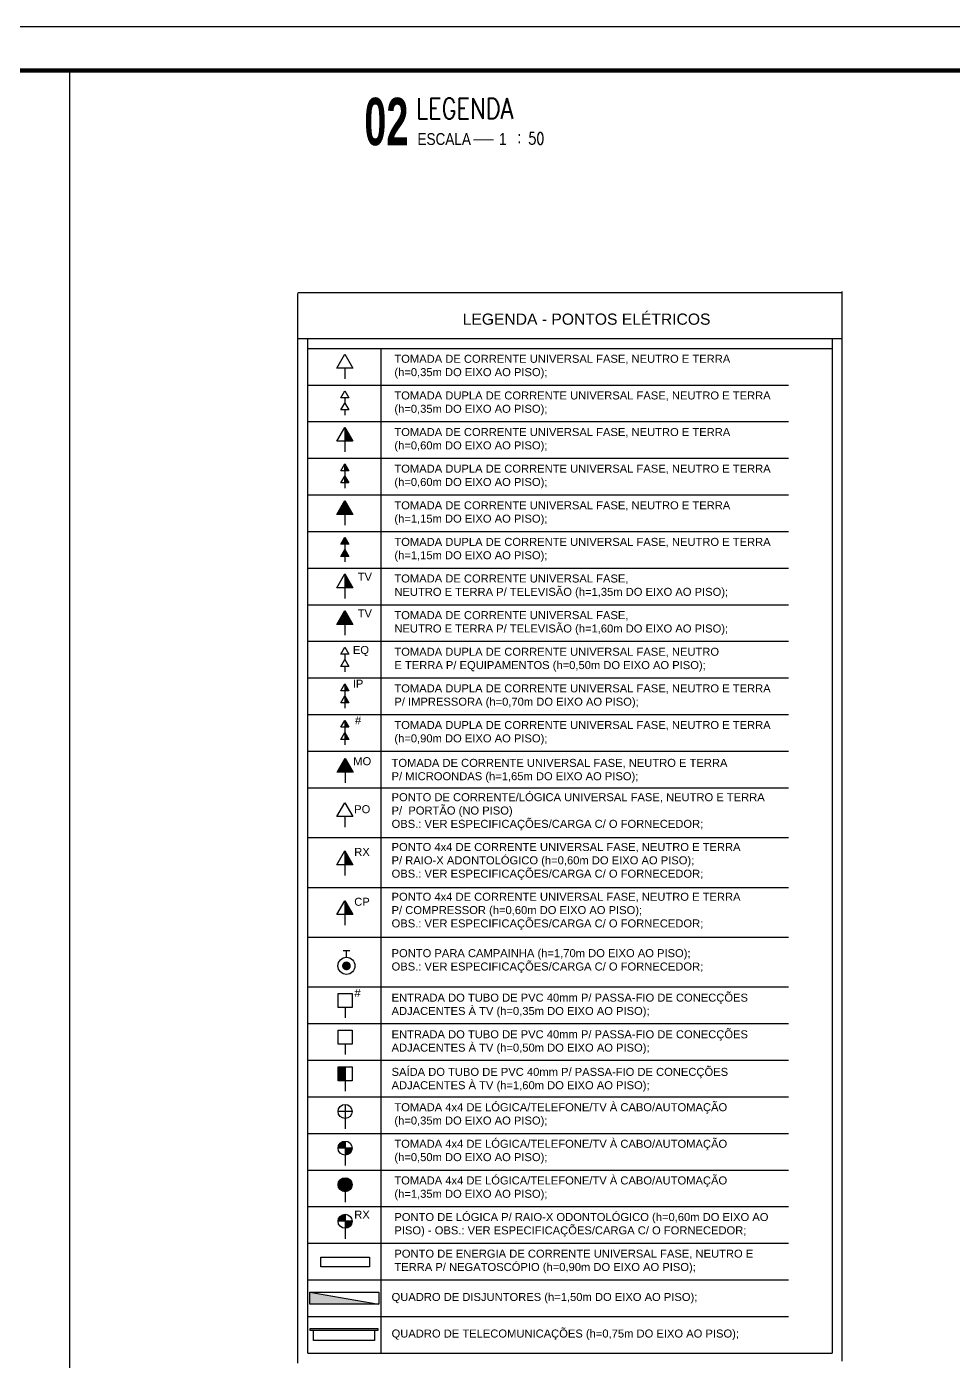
# Model space of a CAD drawing. Header units: millimetres. Extents: x 3082 to 3316, y 298 to 342.
# Drawn here: x 3176 to 3191.86, y 319.59 to 342.41 of the extents above; entities that cross this region are included whole.
import ezdxf
from ezdxf.enums import TextEntityAlignment as Align

# ---------------------------------------------------------------- set-up
doc = ezdxf.new("R2010")
doc.units = ezdxf.units.MM
doc.header["$MEASUREMENT"] = 0
doc.layers.get('0').update_dxf_attribs({"linetype": 'CONTINUOUS'})
for name, color, linetype in [('-HIDRO', 8, 'CONTINUOUS'), ('CABO-ILUM', 3, 'CONTINUOUS'), ('E-txt-g', 3, 'CONTINUOUS'), ('E-TXT-Y', 2, 'CONTINUOUS'), ("LINHA - PROJETU'S", 1, 'CONTINUOUS'), ('PL3', 3, 'CONTINUOUS'), ('Pontos Elétricos', 3, 'CONTINUOUS'), ('Pontos Elétricos e Luminotécnica', 3, 'CONTINUOUS'), ("PRANCHA - PROJETU'S", 7, 'CONTINUOUS'), ('TEXTO', 2, 'CONTINUOUS')]:
    doc.layers.add(name, color=color, linetype=linetype)
doc.layers.add('E-Txt-W', color=7, linetype='CONTINUOUS', lineweight=20)
doc.styles.add('ARIAL', font='arial.ttf', dxfattribs={"height": 2})
doc.styles.add('F2', font='ARIALN.TTF')
doc.styles.add('REG140', font='romans.shx', dxfattribs={"width": 0.8, "height": 0.35})
doc.styles.add('REG80', font='romans.shx', dxfattribs={"width": 0.8, "height": 0.2})
doc.styles.add('SANSSERIF2', font='sanssb__.ttf', dxfattribs={"width": 0.8})

# ---------------------------------------------------------------- blocks, each defined once
blk = doc.blocks.new('Tomada Média')
at = {"layer": 'PL3'}
blk.add_line((0, 0.08), (0, 0), dxfattribs=at)
blk.add_lwpolyline([(-0.06, 0.08), (0, 0.184), (0.06, 0.08)], close=True, dxfattribs=at)
blk = doc.blocks.new('ADFSGASDFG')
at = {"layer": "PRANCHA - PROJETU'S", "color": 1}
blk.add_lwpolyline([(276.578, 47.946), (360.678, 47.946), (360.678, 107.346), (276.578, 107.346)], close=True, dxfattribs=at)
at = {"layer": "PRANCHA - PROJETU'S", "color": 4, "const_width": 0.1}
blk.add_lwpolyline([(279.078, 106.346), (359.678, 106.346), (359.678, 48.946), (279.078, 48.946)], close=True, dxfattribs=at)
blk = doc.blocks.new('IND_DES')
at = {"layer": 'E-Txt-W', "color": 7}
blk.add_line((0.027, -0.243), (0.198, -0.243), dxfattribs=at)
at = {"layer": 'E-txt-g', "color": 7, "style": 'F2'}
for s, p in [('ESCALA', (-0.446, -0.286)), ('1', (0.243, -0.286)), (':', (0.399, -0.271))]:
    blk.add_text(s, height=0.1, dxfattribs=at).set_placement(p)
blk.add_attdef('ESCALA', (0.49, -0.281), '', height=0.1, dxfattribs=at)
at = {"layer": 'E-Txt-W', "color": 6, "style": 'F2'}
blk.add_attdef('00', text='', height=0.4, dxfattribs=at).set_placement((-0.708, -0.288), align=Align.CENTER)
at = {"layer": 'E-TXT-Y', "color": 7, "style": 'F2'}
for tag, p in [('PROJETO', (-0.456, 0.183)), ('DESENHO', (-0.458, -0.066))]:
    blk.add_attdef(tag, p, '', height=0.175, dxfattribs=at)
blk = doc.blocks.new('bcamp')
at = {"layer": 'Pontos Elétricos'}
for p, q in [((0, 0.033), (0, -0.033)), ((0.064, 0), (0, 0))]:
    blk.add_line(p, q, dxfattribs=at)
at = {"layer": 'Pontos Elétricos', "const_width": 0.0439}
blk.add_lwpolyline([(0.128, 0, 1), (0.172, 0, 1)], format="xyb", close=True, dxfattribs=at)
at = {"layer": 'Pontos Elétricos'}
blk.add_circle((0.15, 0), 0.0859, dxfattribs=at)

msp = doc.modelspace()

# ---------------------------------------------------------------- hatches: boundary and pattern name
at = {"layer": 'Pontos Elétricos'}
h = msp.add_hatch(color=251, dxfattribs=at)
h.dxf.hatch_style = 1
h.paths.add_polyline_path([(3181.443, 335.56), (3181.443, 335.324), (3181.58, 335.324)])
for points in [[(3181.443, 334.82), (3181.512, 334.82), (3181.443, 334.939)], [(3181.443, 334.611), (3181.512, 334.611), (3181.443, 334.729)], [(3181.443, 334.308), (3181.307, 334.071), (3181.58, 334.071)], [(3181.443, 333.681), (3181.375, 333.563), (3181.512, 333.563)], [(3181.443, 333.472), (3181.375, 333.353), (3181.512, 333.353)], [(3181.443, 332.429), (3181.307, 332.192), (3181.58, 332.192)], [(3181.443, 331.058), (3181.512, 331.058), (3181.443, 331.176)], [(3181.443, 330.848), (3181.512, 330.848), (3181.443, 330.967)], [(3181.443, 330.431), (3181.512, 330.431), (3181.443, 330.55)], [(3181.443, 330.222), (3181.512, 330.222), (3181.443, 330.34)], [(3181.448, 329.901), (3181.311, 329.664), (3181.584, 329.664)]]:
    msp.add_hatch(color=251, dxfattribs=at).paths.add_polyline_path(points)
h = msp.add_hatch(color=251, dxfattribs=at)
h.dxf.hatch_style = 1
h.paths.add_polyline_path([(3181.443, 333.055), (3181.443, 332.818), (3181.58, 332.818)])
h = msp.add_hatch(color=251, dxfattribs=at)
h.dxf.hatch_style = 1
h.paths.add_polyline_path([(3181.443, 328.316), (3181.443, 328.079), (3181.58, 328.079)])
h = msp.add_hatch(color=251, dxfattribs=at)
h.dxf.hatch_style = 1
h.paths.add_polyline_path([(3181.443, 327.465), (3181.443, 327.228), (3181.58, 327.228)])
h = msp.add_hatch(color=251, dxfattribs=at)
h.dxf.hatch_style = 1
h.paths.add_polyline_path([(3181.328, 324.626), (3181.448, 324.626), (3181.448, 324.387), (3181.328, 324.387)])
h = msp.add_hatch(color=251, dxfattribs=at)
h.paths.add_polyline_path([(3181.448, 323.354, 0.414214), (3181.328, 323.234), (3181.448, 323.234)])
h.paths.add_polyline_path([(3181.448, 323.234), (3181.448, 323.115, 0.414214), (3181.567, 323.234)])
h = msp.add_hatch(color=251, dxfattribs=at)
h.paths.add_polyline_path([(3181.448, 322.728, 0.414214), (3181.328, 322.608), (3181.448, 322.608)])
h.paths.add_polyline_path([(3181.448, 322.608), (3181.448, 322.488, 0.414214), (3181.567, 322.608)])
h = msp.add_hatch(color=251, dxfattribs=at)
h.paths.add_polyline_path([(3181.448, 322.728, -0.414214), (3181.567, 322.608), (3181.448, 322.608)])
h.paths.add_polyline_path([(3181.448, 322.608), (3181.448, 322.488, -0.414214), (3181.328, 322.608)])
h = msp.add_hatch(color=251, dxfattribs=at)
h.paths.add_polyline_path([(3181.448, 322.101, 0.414214), (3181.328, 321.982), (3181.448, 321.982)])
h.paths.add_polyline_path([(3181.448, 321.982), (3181.448, 321.862, 0.414214), (3181.567, 321.982)])
at = {"layer": 'Pontos Elétricos e Luminotécnica'}
msp.add_hatch(color=254, dxfattribs=at).paths.add_polyline_path([(3182.023, 320.565), (3180.843, 320.768), (3180.843, 320.565)])

# ---------------------------------------------------------------- linework, layer by layer
at = {"layer": '-HIDRO'}
msp.add_line((3180.808, 319.727), (3180.808, 337.083), dxfattribs=at)
at = {"color": 5}
for p, q in [((3180.637, 337.868), (3189.954, 337.868)), ((3180.637, 319.556), (3180.637, 337.852)), ((3189.954, 319.587), (3189.954, 337.883)), ((3180.637, 337.083), (3189.954, 337.083)), ((3189.954, 319.758), (3189.954, 337.114))]:
    msp.add_line(p, q, dxfattribs=at)
at = {"color": 250}
for p, q in [((3189.783, 337.083), (3189.783, 319.727)), ((3180.808, 336.912), (3189.783, 336.912)), ((3182.06, 336.912), (3182.06, 319.727)), ((3180.808, 336.286), (3189.036, 336.286)), ((3180.808, 335.66), (3189.036, 335.66)), ((3180.808, 335.033), (3189.036, 335.033)), ((3180.808, 334.407), (3189.036, 334.407)), ((3180.808, 333.781), (3189.036, 333.781)), ((3180.808, 333.154), (3189.036, 333.154)), ((3180.808, 332.528), (3189.036, 332.528)), ((3180.808, 331.902), (3189.036, 331.902)), ((3180.808, 331.275), (3189.036, 331.275)), ((3180.808, 330.649), (3189.036, 330.649)), ((3180.808, 330.023), (3189.036, 330.023)), ((3180.808, 329.396), (3189.036, 329.396)), ((3180.808, 328.545), (3189.036, 328.545)), ((3180.808, 327.693), (3189.036, 327.693)), ((3180.808, 326.842), (3189.036, 326.842)), ((3180.808, 325.991), (3189.036, 325.991)), ((3180.808, 325.364), (3189.036, 325.364)), ((3180.808, 324.738), (3189.036, 324.738)), ((3180.808, 324.112), (3189.036, 324.112)), ((3180.808, 323.485), (3189.036, 323.485)), ((3180.808, 322.859), (3189.036, 322.859)), ((3180.808, 322.233), (3189.036, 322.233)), ((3180.808, 321.606), (3189.036, 321.606)), ((3180.808, 320.98), (3189.036, 320.98)), ((3180.808, 320.354), (3189.036, 320.354)), ((3180.808, 319.727), (3189.783, 319.727))]:
    msp.add_line(p, q, dxfattribs=at)
at = {"layer": "LINHA - PROJETU'S", "color": 1, "const_width": 0.0225}
msp.add_lwpolyline([(3176.737, 298.615), (3176.737, 341.665), (3176.737, 341.665)], dxfattribs=at)
at = {"layer": 'PL3'}
for p, q in [((3181.443, 335.56), (3181.443, 335.141)), ((3181.443, 333.055), (3181.443, 332.636)), ((3181.443, 328.316), (3181.443, 327.897)), ((3181.443, 327.465), (3181.443, 327.046))]:
    msp.add_line(p, q, dxfattribs=at)
for points in [[(3181.307, 335.324), (3181.443, 335.56), (3181.58, 335.324)], [(3181.307, 332.818), (3181.443, 333.055), (3181.58, 332.818)], [(3181.307, 328.079), (3181.443, 328.316), (3181.58, 328.079)], [(3181.307, 327.228), (3181.443, 327.465), (3181.58, 327.228)]]:
    msp.add_lwpolyline(points, close=True, dxfattribs=at)
at = {"layer": 'Pontos Elétricos'}
for p, q in [((3181.443, 334.82), (3181.443, 334.939)), ((3181.443, 334.611), (3181.443, 334.729)), ((3181.443, 331.176), (3181.443, 330.757)), ((3181.443, 330.55), (3181.443, 330.131)), ((3181.448, 325.639), (3181.448, 325.46)), ((3181.448, 325.013), (3181.448, 324.833)), ((3181.448, 324.626), (3181.448, 324.207)), ((3181.448, 323.98), (3181.448, 323.741)), ((3181.567, 323.861), (3181.328, 323.861)), ((3181.448, 323.741), (3181.448, 323.561)), ((3181.448, 323.354), (3181.448, 323.115)), ((3181.567, 323.234), (3181.328, 323.234)), ((3181.448, 323.115), (3181.448, 322.935)), ((3181.567, 322.608), (3181.328, 322.608)), ((3181.448, 322.728), (3181.448, 322.536)), ((3181.448, 322.536), (3181.448, 322.309)), ((3181.448, 322.101), (3181.448, 321.862)), ((3181.567, 321.982), (3181.328, 321.982)), ((3181.448, 321.862), (3181.448, 321.682))]:
    msp.add_line(p, q, dxfattribs=at)
for points in [[(3181.375, 331.058), (3181.443, 331.176), (3181.512, 331.058)], [(3181.375, 330.848), (3181.443, 330.967), (3181.512, 330.848)], [(3181.375, 330.431), (3181.443, 330.55), (3181.512, 330.431)], [(3181.375, 330.222), (3181.443, 330.34), (3181.512, 330.222)], [(3181.328, 325.879), (3181.567, 325.879), (3181.567, 325.639), (3181.328, 325.639)], [(3181.328, 325.252), (3181.567, 325.252), (3181.567, 325.013), (3181.328, 325.013)], [(3181.328, 324.626), (3181.567, 324.626), (3181.567, 324.387), (3181.328, 324.387)], [(3181.03, 321.367), (3181.864, 321.367), (3181.864, 321.202), (3181.03, 321.202)]]:
    msp.add_lwpolyline(points, close=True, dxfattribs=at)
for centre in [(3181.448, 323.861), (3181.448, 323.234), (3181.448, 322.608), (3181.448, 321.982)]:
    msp.add_circle(centre, 0.12, dxfattribs=at)
at = {"layer": 'Pontos Elétricos e Luminotécnica'}
msp.add_line((3180.843, 320.768), (3182.023, 320.565), dxfattribs=at)
for points in [[(3182.023, 320.768), (3182.023, 320.565), (3180.843, 320.565), (3180.843, 320.768)], [(3182.012, 320.142), (3180.847, 320.142), (3180.847, 320.121), (3182.012, 320.121)]]:
    msp.add_lwpolyline(points, close=True, dxfattribs=at)
msp.add_lwpolyline([(3181.95, 320.121), (3181.95, 319.941), (3180.909, 319.941), (3180.909, 320.121)], dxfattribs=at)

# ---------------------------------------------------------------- block references
ref = msp.add_blockref('IND_DES', (3183.589, 340.971), dxfattribs=dict(xscale=2.024792438006414, yscale=2.024792438006414, zscale=2.024792438006414))
ref.add_attrib('00', '02', dxfattribs={"layer": 'E-Txt-W', "height": 0.8099, "style": 'SANSSERIF2', "width": 0.6}).set_placement((3182.154, 340.388), align=Align.CENTER)
ref.add_attrib('DESENHO', 'LEGENDA', (3182.661, 340.838), dxfattribs={"layer": 'E-TXT-Y', "height": 0.3543, "style": 'REG140', "width": 0.8})
ref.add_attrib('ESCALA', '50', (3184.58, 340.402), dxfattribs={"layer": 'CABO-ILUM', "height": 0.2025, "style": 'REG80', "width": 0.8})
at = {"layer": 'Pontos Elétricos'}
for p, xscale, yscale, zscale in [((3181.443, 336.394), 2.27754888901097, 2.27754888901097, 2.27754888901097), ((3181.443, 335.977), 1.138774444505485, 1.138774444505485, 1.138774444505485), ((3181.443, 335.768), 1.138774444505485, 1.138774444505485, 1.138774444505485), ((3181.443, 334.729), 1.138774444505485, 1.138774444505485, 1.138774444505485), ((3181.443, 334.52), 1.138774444505485, 1.138774444505485, 1.138774444505485), ((3181.443, 333.889), 2.27754888901097, 2.27754888901097, 2.27754888901097), ((3181.443, 333.472), 1.138774444505485, 1.138774444505485, 1.138774444505485), ((3181.443, 333.262), 1.138774444505485, 1.138774444505485, 1.138774444505485), ((3181.443, 332.01), 2.27754888901097, 2.27754888901097, 2.27754888901097), ((3181.443, 331.593), 1.138774444505485, 1.138774444505485, 1.138774444505485), ((3181.443, 331.383), 1.138774444505485, 1.138774444505485, 1.138774444505485), ((3181.448, 329.482), 2.27754888901097, 2.27754888901097, 2.27754888901097), ((3181.443, 328.722), 2.27754888901097, 2.27754888901097, 2.27754888901097)]:
    msp.add_blockref('Tomada Média', p, dxfattribs=dict(at, xscale=xscale, yscale=yscale, zscale=zscale))
at = {"layer": 'Pontos Elétricos', "xscale": 1.7, "yscale": 1.7, "zscale": 1.7, "rotation": 270}
msp.add_blockref('bcamp', (3181.471, 326.606), dxfattribs=at)
at = {"layer": "PRANCHA - PROJETU'S", "color": 1, "xscale": 0.75, "yscale": 0.75, "zscale": 0.75}
msp.add_blockref('ADFSGASDFG', (2937.204, 261.905), dxfattribs=at)

# ---------------------------------------------------------------- texts
at = {"layer": 'Pontos Elétricos', "color": 4, "style": 'ARIAL'}
for s, height, p in [('TV', 0.1369, (3181.785, 332.937)), ('TV', 0.1369, (3181.785, 332.311)), ('EQ', 0.1369, (3181.719, 331.686)), ('IP', 0.1369, (3181.67, 331.109)), ('#', 0.137, (3181.67, 330.483)), ('MO', 0.1369, (3181.741, 329.783)), ('PO', 0.1369, (3181.741, 328.962)), ('RX', 0.1369, (3181.737, 328.231)), ('CP', 0.1369, (3181.737, 327.379)), ('#', 0.137, (3181.66, 325.819)), ('RX', 0.1369, (3181.737, 322.027))]:
    msp.add_text(s, height=height, dxfattribs=at).set_placement(p, align=Align.CENTER)
at = {"layer": 'TEXTO', "color": 2, "style": 'ARIAL'}
msp.add_text('LEGENDA - PONTOS ELÉTRICOS', height=0.19165, dxfattribs=at).set_placement((3185.58, 337.317), align=Align.CENTER)
at = {"layer": 'TEXTO', "char_height": 0.13689, "attachment_point": 4, "style": 'ARIAL'}
for s, insert in [('TOMADA DE CORRENTE UNIVERSAL FASE, NEUTRO E TERRA\\P(h=0,35m DO EIXO AO PISO);', (3182.291, 336.6)), ('TOMADA DUPLA DE CORRENTE UNIVERSAL FASE, NEUTRO E TERRA\\P(h=0,35m DO EIXO AO PISO);', (3182.291, 335.973)), ('TOMADA DE CORRENTE UNIVERSAL FASE, NEUTRO E TERRA\\P(h=0,60m DO EIXO AO PISO);', (3182.291, 335.347)), ('TOMADA DUPLA DE CORRENTE UNIVERSAL FASE, NEUTRO E TERRA\\P(h=0,60m DO EIXO AO PISO);', (3182.291, 334.721)), ('TOMADA DE CORRENTE UNIVERSAL FASE, NEUTRO E TERRA\\P(h=1,15m DO EIXO AO PISO);', (3182.291, 334.094)), ('TOMADA DUPLA DE CORRENTE UNIVERSAL FASE, NEUTRO E TERRA\\P(h=1,15m DO EIXO AO PISO);', (3182.291, 333.468)), ('TOMADA DE CORRENTE UNIVERSAL FASE,\\PNEUTRO E TERRA P/ TELEVISÃO (h=1,35m DO EIXO AO PISO);', (3182.291, 332.842)), ('TOMADA DE CORRENTE UNIVERSAL FASE,\\PNEUTRO E TERRA P/ TELEVISÃO (h=1,60m DO EIXO AO PISO);', (3182.291, 332.215)), ('TOMADA DUPLA DE CORRENTE UNIVERSAL FASE, NEUTRO\\PE TERRA P/ EQUIPAMENTOS (h=0,50m DO EIXO AO PISO);', (3182.291, 331.589)), ('TOMADA DUPLA DE CORRENTE UNIVERSAL FASE, NEUTRO E TERRA\\PP/ IMPRESSORA (h=0,70m DO EIXO AO PISO);', (3182.291, 330.963)), ('TOMADA DUPLA DE CORRENTE UNIVERSAL FASE, NEUTRO E TERRA\\P(h=0,90m DO EIXO AO PISO);', (3182.291, 330.336)), ('TOMADA DE CORRENTE UNIVERSAL FASE, NEUTRO E TERRA\\PP/ MICROONDAS (h=1,65m DO EIXO AO PISO);', (3182.243, 329.688)), ('PONTO DE CORRENTE/LÓGICA UNIVERSAL FASE, NEUTRO E TERRA\\PP/  PORTÃO (NO PISO)\\POBS.: VER ESPECIFICAÇÕES/CARGA C/ O FORNECEDOR;', (3182.243, 328.987)), ('ENTRADA DO TUBO DE PVC 40mm P/ PASSA-FIO DE CONECÇÕES\\PADJACENTES À TV (h=0,35m DO EIXO AO PISO);', (3182.243, 325.673)), ('ENTRADA DO TUBO DE PVC 40mm P/ PASSA-FIO DE CONECÇÕES\\PADJACENTES À TV (h=0,50m DO EIXO AO PISO);', (3182.243, 325.046)), ('SAÍDA DO TUBO DE PVC 40mm P/ PASSA-FIO DE CONECÇÕES\\PADJACENTES À TV (h=1,60m DO EIXO AO PISO);', (3182.243, 324.403)), ('PONTO DE ENERGIA DE CORRENTE UNIVERSAL FASE, NEUTRO E\\PTERRA P/ NEGATOSCÓPIO (h=0,90m DO EIXO AO PISO);', (3182.291, 321.294)), ('QUADRO DE DISJUNTORES (h=1,50m DO EIXO AO PISO);', (3182.243, 320.667)), ('QUADRO DE TELECOMUNICAÇÕES (h=0,75m DO EIXO AO PISO);', (3182.243, 320.041))]:
    msp.add_mtext(s, dxfattribs=dict(at, insert=insert))
for s, insert, width in [('PONTO 4x4 DE CORRENTE UNIVERSAL FASE, NEUTRO E TERRA P/ RAIO-X ADONTOLÓGICO (h=0,60m DO EIXO AO PISO);\\POBS.: VER ESPECIFICAÇÕES/CARGA C/ O FORNECEDOR;', (3182.243, 328.135), 5.97778), ('PONTO 4x4 DE CORRENTE UNIVERSAL FASE, NEUTRO E TERRA P/ COMPRESSOR (h=0,60m DO EIXO AO PISO);\\POBS.: VER ESPECIFICAÇÕES/CARGA C/ O FORNECEDOR;', (3182.243, 327.284), 5.97778), ('PONTO PARA CAMPAINHA (h=1,70m DO EIXO AO PISO);\\POBS.: VER ESPECIFICAÇÕES/CARGA C/ O FORNECEDOR;', (3182.243, 326.433), 5.97778), ('TOMADA 4x4 DE LÓGICA/TELEFONE/TV À CABO/AUTOMAÇÃO\\P(h=0,35m DO EIXO AO PISO);', (3182.291, 323.799), 6.6811), ('TOMADA 4x4 DE LÓGICA/TELEFONE/TV À CABO/AUTOMAÇÃO\\P(h=0,50m DO EIXO AO PISO);', (3182.291, 323.173), 6.6811), ('TOMADA 4x4 DE LÓGICA/TELEFONE/TV À CABO/AUTOMAÇÃO\\P(h=1,35m DO EIXO AO PISO);', (3182.291, 322.546), 6.6811), ('PONTO DE LÓGICA P/ RAIO-X ODONTOLÓGICO (h=0,60m DO EIXO AO PISO) - OBS.: VER ESPECIFICAÇÕES/CARGA C/ O FORNECEDOR;', (3182.291, 321.92), 6.6811)]:
    msp.add_mtext(s, dxfattribs=dict(at, insert=insert, width=width))

doc.saveas('drawing.dxf')
